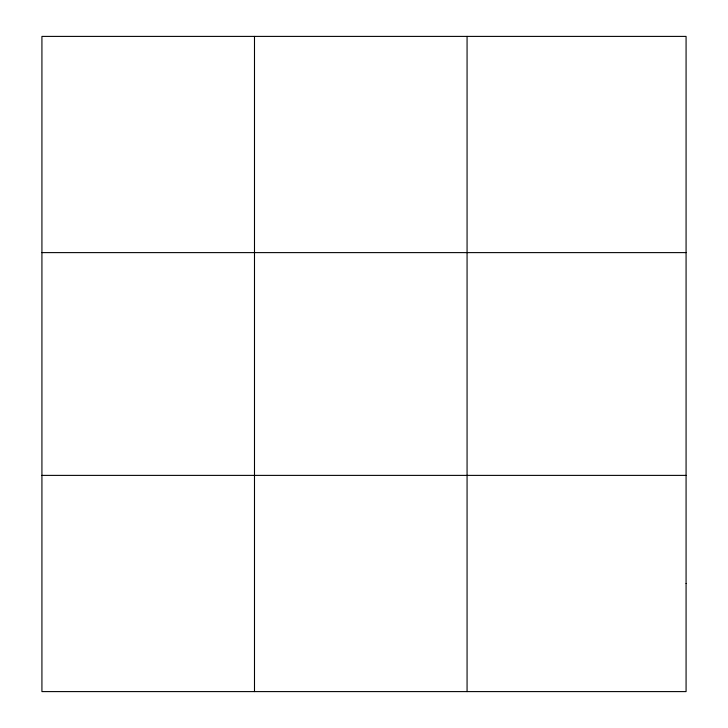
<?xml version="1.0" encoding="UTF-8"?>
<svg xmlns="http://www.w3.org/2000/svg" width="728" height="728" viewBox="0 0 728 728"><rect width="100%" height="100%" fill="white"/><g stroke="black" fill="none" stroke-linecap="round" stroke-linejoin="round"><path stroke-width="1.09" d="M254.491 691.6L254.491 36.4M467.067 691.6L467.067 36.4M41.924 252.616L686.076 252.616M41.924 475.384L686.076 475.384M686.076 583.492L686.076 691.6L41.924 691.6L41.924 36.4L686.076 36.4L686.076 583.492"/></g></svg>
